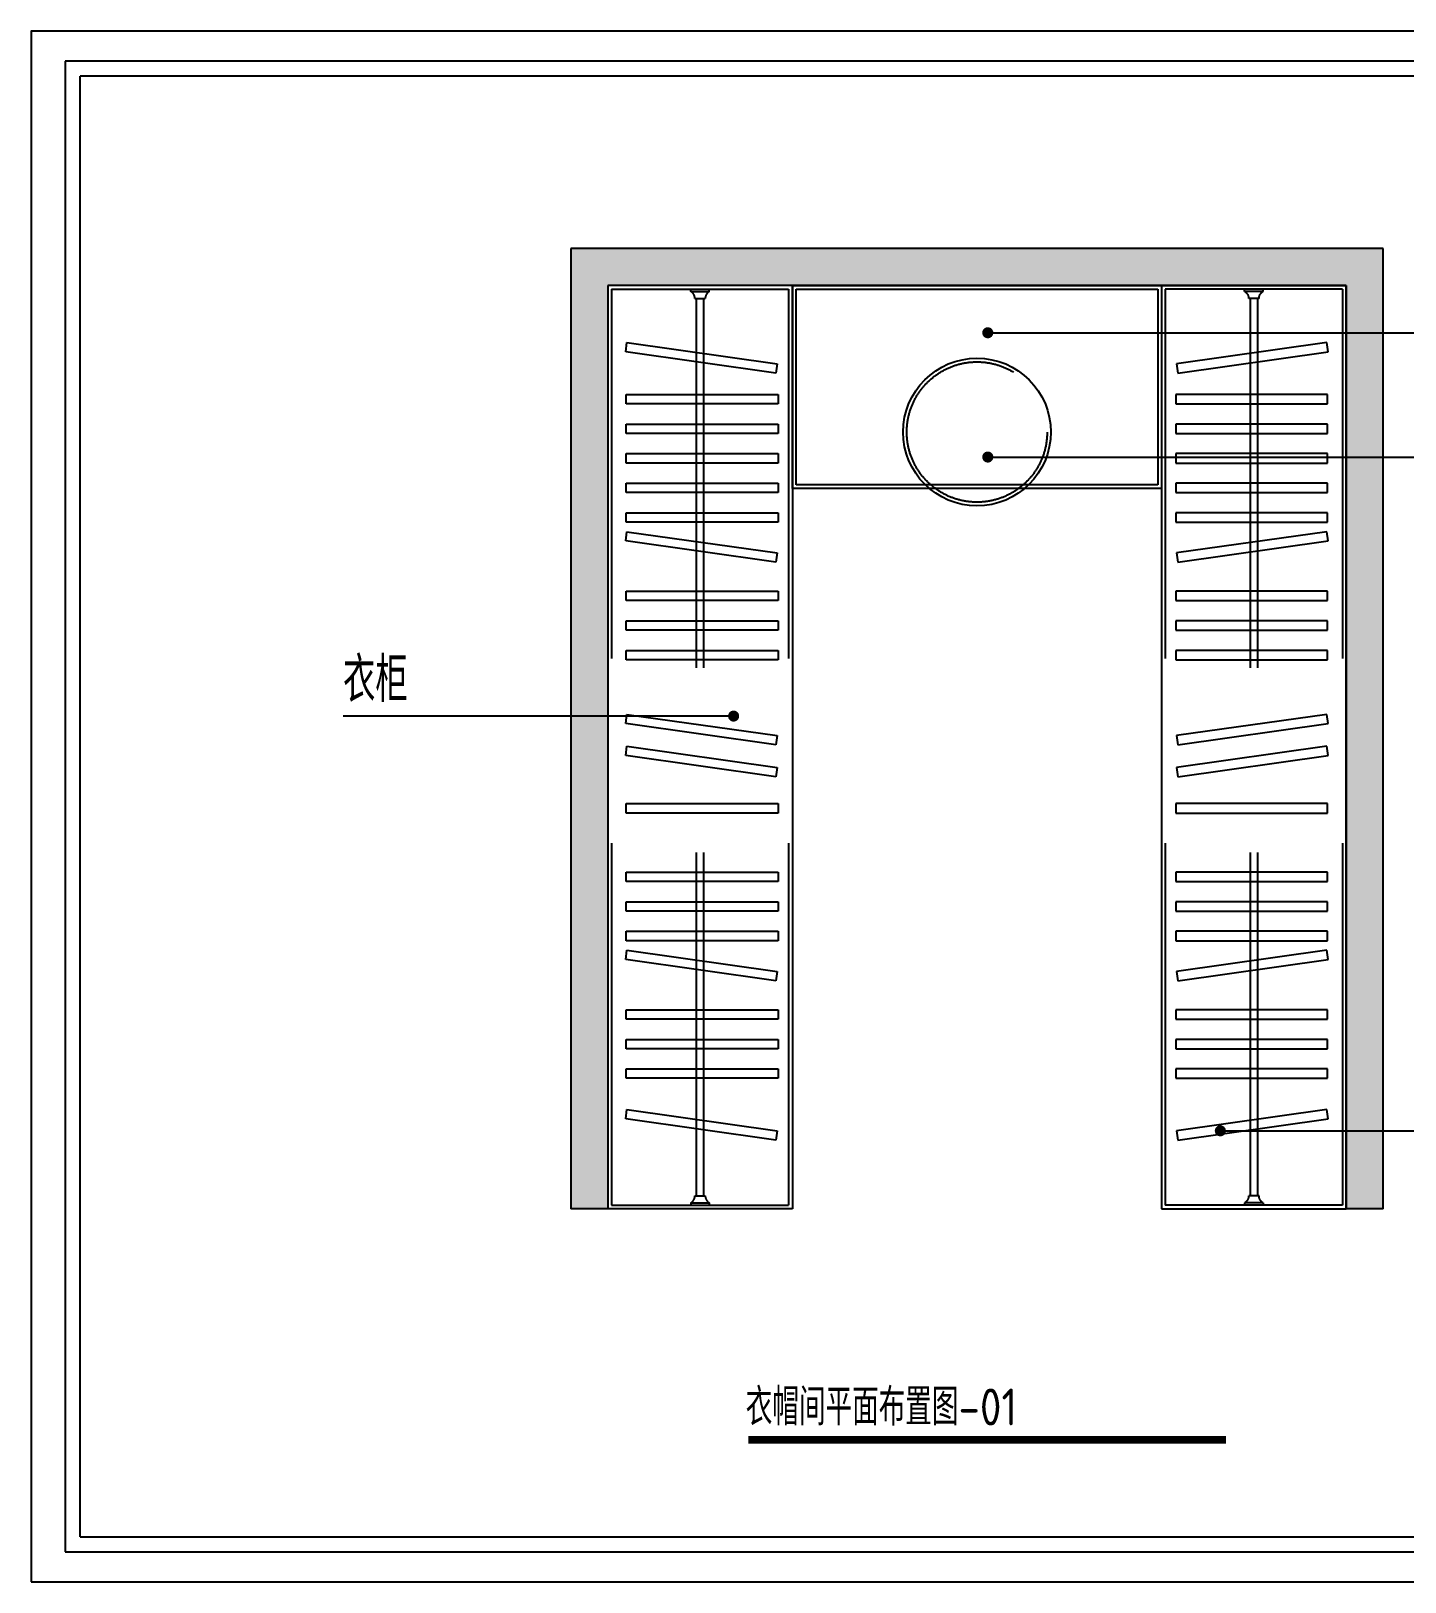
# Model space of a CAD drawing. Extents: x 23971 to 232415, y -48119 to 67869.
# Drawn here: x 183395 to 187116, y -15667 to -11467 of the extents above; entities that cross this region are included whole.
import ezdxf

# ---------------------------------------------------------------- set-up
doc = ezdxf.new("R2010")
doc.units = 0
doc.header["$LTSCALE"] = 1000
doc.header["$MEASUREMENT"] = 0
doc.linetypes.add('DASHED', pattern=[0.75, 0.5, -0.25])
for name, color, linetype in [('A-rc 混凝土墙', 255, 'Continuous'), ('A-WINDOW-门窗', 153, 'Continuous'), ('DIM_SYMB', 3, 'Continuous'), ('PM-家具', 146, 'Continuous'), ('PUB_DIM', 3, 'Continuous'), ('PUB_TEXT', 7, 'Continuous'), ('T-text 文字说明', 42, 'Continuous'), ('活动家具', 7, 'Continuous')]:
    doc.layers.add(name, color=color, linetype=linetype)
doc.styles.add('_TCH_DIM', font='SIMPLEX', dxfattribs={"bigfont": 'GBCBIG'})
doc.styles.get("Standard").update_dxf_attribs({"font": 'gbenor.shx', "bigfont": 'gbcbig.shx'})
doc.dimstyles.new('ISO-25', dxfattribs={"dimtxt": 2.5, "dimasz": 2.5, "dimexe": 1.25, "dimexo": 0.625, "dimtad": 1, "dimtxsty": 'Standard', "dimcen": 2.5, "dimadec": 0, "dimazin": 0, "dimtfac": 1, "dimtmove": 0, "dimatfit": 3, "dimfxl": 1, "dimarcsym": 0})

# ---------------------------------------------------------------- blocks, each defined once
blk = doc.blocks.new('2500x500yigui')
for p, q in [((-152855.8, -64227.5), (-152855.8, -66727.5)), ((-152355.8, -64227.5, 0), (-152855.8, -64227.5)), ((-152355.8, -64227.5), (-152355.8, -66727.5)), ((-152355.8, -66727.5, 0), (-152855.8, -66727.5))]:
    blk.add_line(p, q)
at = {"layer": 'A-WINDOW-门窗', "color": 250, "linetype": 'DASHED', "ltscale": 2}
for p, q in [((-152845.8, -64237.5, 0), (-152845.8, -66717.5, 0)), ((-152845.8, -64237.5, 0), (-152365.8, -64237.5, 0)), ((-152630.8, -64243.5, 0), (-152630.8, -64237.5, 0)), ((-152630.8, -64243.5, 0), (-152630.8, -64237.5, 0)), ((-152630.8, -64243.5, 0), (-152580.8, -64243.5, 0)), ((-152630.8, -64243.5, 0), (-152580.8, -64243.5, 0)), ((-152580.8, -64243.5, 0), (-152580.8, -64237.5, 0)), ((-152580.8, -64243.5, 0), (-152580.8, -64237.5, 0)), ((-152365.8, -64237.5, 0), (-152365.8, -66717.5, 0)), ((-152619.8, -64262.5, 0), (-152591.8, -64262.5, 0)), ((-152619.8, -64262.5, 0), (-152591.8, -64262.5, 0)), ((-152616.1, -64262.5, 0), (-152616.1, -66692.5, 0)), ((-152596.1, -64262.5, 0), (-152596.1, -66692.5, 0)), ((-152619.8, -66692.5, 0), (-152591.8, -66692.5, 0)), ((-152619.8, -66692.5, 0), (-152591.8, -66692.5, 0)), ((-152845.8, -66717.5, 0), (-152365.8, -66717.5, 0)), ((-152630.8, -66711.5, 0), (-152580.8, -66711.5, 0)), ((-152630.8, -66711.5, 0), (-152630.8, -66717.5, 0)), ((-152630.8, -66711.5, 0), (-152580.8, -66711.5, 0)), ((-152630.8, -66711.5, 0), (-152630.8, -66717.5, 0)), ((-152580.8, -66711.5, 0), (-152580.8, -66717.5, 0)), ((-152580.8, -66711.5, 0), (-152580.8, -66717.5, 0))]:
    blk.add_line(p, q, dxfattribs=at)
at = {"layer": 'A-WINDOW-门窗', "color": 250, "linetype": 'DASHED', "ltscale": 2, "elevation": 0}
for points in [[(-152803.7, -64381.9), (-152396.5, -64439.3), (-152400.1, -64464.4), (-152807.2, -64407.1)], [(-152805.7, -64522.7), (-152394.5, -64522.7), (-152394.5, -64548.1), (-152805.7, -64548.1)], [(-152805.7, -64602.7), (-152394.5, -64602.7), (-152394.5, -64628.1), (-152805.7, -64628.1)], [(-152805.7, -64682.7), (-152394.5, -64682.7), (-152394.5, -64708.1), (-152805.7, -64708.1)], [(-152805.7, -64762.7), (-152394.5, -64762.7), (-152394.5, -64788.1), (-152805.7, -64788.1)], [(-152805.7, -64842.7), (-152394.5, -64842.7), (-152394.5, -64868.1), (-152805.7, -64868.1)], [(-152803.7, -64894.1), (-152396.5, -64951.4), (-152400.1, -64976.5), (-152807.2, -64919.2)], [(-152805.7, -65055.4), (-152394.5, -65055.4), (-152394.5, -65080.8), (-152805.7, -65080.8)], [(-152805.7, -65135.4), (-152394.5, -65135.4), (-152394.5, -65160.8), (-152805.7, -65160.8)], [(-152805.7, -65215.4), (-152394.5, -65215.4), (-152394.5, -65240.8), (-152805.7, -65240.8)], [(-152803.7, -65388.7), (-152396.5, -65446), (-152400.1, -65471.2), (-152807.2, -65413.8)], [(-152803.7, -65475.2), (-152396.5, -65532.5), (-152400.1, -65557.6), (-152807.2, -65500.3)], [(-152805.7, -65630.5), (-152394.5, -65630.5), (-152394.5, -65655.9), (-152805.7, -65655.9)], [(-152805.7, -65816.2), (-152394.5, -65816.2), (-152394.5, -65841.6), (-152805.7, -65841.6)], [(-152805.7, -65896.2), (-152394.5, -65896.2), (-152394.5, -65921.6), (-152805.7, -65921.6)], [(-152805.7, -65976.2), (-152394.5, -65976.2), (-152394.5, -66001.6), (-152805.7, -66001.6)], [(-152803.7, -66027.6), (-152396.5, -66084.9), (-152400.1, -66110), (-152807.2, -66052.7)], [(-152805.7, -66188.9), (-152394.5, -66188.9), (-152394.5, -66214.3), (-152805.7, -66214.3)], [(-152805.7, -66268.9), (-152394.5, -66268.9), (-152394.5, -66294.3), (-152805.7, -66294.3)], [(-152805.7, -66348.9), (-152394.5, -66348.9), (-152394.5, -66374.3), (-152805.7, -66374.3)], [(-152803.7, -66459.1), (-152396.5, -66516.5), (-152400.1, -66541.6), (-152807.2, -66484.3)]]:
    blk.add_lwpolyline(points, close=True, dxfattribs=at)
at = {"layer": 'A-WINDOW-门窗', "color": 250, "linetype": 'DASHED', "ltscale": 2}
for centre, start, end in [((-152641.7, -64262.5, 0), 0.0527, 60.0844), ((-152641.7, -64262.5, 0), 0.0527, 60.0844), ((-152569.8, -64262.5, 0), 119.9156, 179.9473), ((-152641.7, -66692.5, 0), 299.9156, 359.9473), ((-152641.7, -66692.5, 0), 299.9156, 359.9473), ((-152569.8, -66692.5, 0), 180.0527, 240.0844)]:
    blk.add_arc(centre, 21.9, start, end, dxfattribs=at)
blk = doc.blocks.new('20kuang')
at = {"color": 251}
for p, q in [((-187899.8, 32554.2), (-193665.6, 32554.2)), ((-193665.6, 32554.2), (-193665.6, 28516.8)), ((-193665.6, 28516.8), (-187899.8, 28516.8))]:
    blk.add_line(p, q, dxfattribs=at)
for p, q in [((-187940.5, 32513.5), (-193624.9, 32513.5)), ((-193624.9, 28557.5), (-193624.9, 32513.5)), ((-193624.9, 28557.5), (-187940.5, 28557.5))]:
    blk.add_line(p, q)
blk.add_lwpolyline([(-193758.5, 28435.5), (-187818.5, 28435.5), (-187818.5, 32635.5), (-193758.5, 32635.5)], close=True)

msp = doc.modelspace()

# ---------------------------------------------------------------- hatches: boundary and pattern name
at = {"layer": '活动家具'}
h = msp.add_hatch(dxfattribs=at)
h.set_pattern_fill('钢筋混凝土', color=251, scale=10, angle=180)
h.set_pattern_definition([(225, (336821.013, 49020.184), (17.6776695, -17.6776695), []), (230, (336821.013, 49020.184), (-71.726018, 6.275213), [7.5, -82.5]), (175, (336821.01, 49020.184), (13.875133, -75.219213), [6, -66]), (280.4514, (336815.036, 49020.71), (-57.850938, -68.943954), [6.37402, -70.11421]), (226.1842, (336821.01, 49000.18), (-106.724105, 16.5519), [11.25, -123.75]), (276.6356, (336812.12, 49001.56), (-93.46627, -97.41179), [9.56103, -105.1713]), (171.1842, (336821.01, 49000.18), (-93.466195, -97.41186), [9, -99]), (201, (336811.013, 49005.184), (-59.690705, 40.26189), [7.5, -82.5]), (146, (336811.01, 49005.184), (-24.331533, -72.515005), [6, -66]), (251.4514, (336806.04, 49008.54), (-84.022263, -32.25305), [6.37402, -70.11421]), (217.5, (336821.013, 49020.184), (-1.2159855, -33.2893854), [0, -65.2, 0, -67, 0, -66.25]), (187.5, (336821.013, 49020.184), (-26.306954, -39.441171), [0, -38.2, 0, -63.7, 0, -25.25]), (147.5, (336843.313, 49020.184), (-53.3822436, 2.255487), [0, -25, 0, -78, 0, -103.5]), (137.5, (336853.313, 49020.184), (-58.318617, -10.010498), [0, -32.5, 0, -51.8, 0, -73.5])])
h.paths.add_polyline_path([(187056.8, -12056.6), (184856.8, -12056.6), (184856.8, -14656.6), (184956.8, -14656.6), (184956.8, -12156.6), (185456.8, -12156.6), (185456.8, -12156.6), (186456.8, -12156.6), (186956.8, -12156.6), (186956.8, -14656.6), (187056.8, -14656.6)])

# ---------------------------------------------------------------- linework, layer by layer
at = {"layer": 'A-rc 混凝土墙'}
for p, q in [((184856.8, -12056.6, 0), (184856.8, -14656.6, 0)), ((187056.8, -12056.6, 0), (184856.8, -12056.6, 0)), ((187056.8, -14656.6, 0), (187056.8, -12056.6, 0)), ((184956.8, -12156.6, 0), (184956.8, -14656.6, 0)), ((186956.8, -12156.6, 0), (184956.8, -12156.6, 0)), ((186956.8, -14656.6, 0), (186956.8, -12156.6, 0)), ((184956.8, -14656.6, 0), (184856.8, -14656.6, 0)), ((187056.8, -14656.6, 0), (186956.8, -14656.6, 0))]:
    msp.add_line(p, q, dxfattribs=at)
at = {"layer": 'A-WINDOW-门窗', "color": 250, "linetype": 'DASHED', "ltscale": 2, "elevation": 0}
msp.add_lwpolyline([(185466.8, -12166.6), (186446.8, -12166.6), (186446.8, -12696.6), (185466.8, -12696.6)], close=True, dxfattribs=at)
at = {"layer": 'A-WINDOW-门窗', "color": 9}
msp.add_circle((185956.8, -12553.3, 0), 200, dxfattribs=at)
at = {"layer": 'A-WINDOW-门窗', "color": 250, "linetype": 'DASHED', "ltscale": 2}
msp.add_circle((185956.8, -12553.3, 0), 190, dxfattribs=at)
at = {"layer": 'DIM_SYMB', "const_width": 21}
msp.add_lwpolyline([(185337.3, -15282.7), (186630.9, -15282.7)], dxfattribs=at)
at = {"layer": 'PM-家具', "elevation": 0}
msp.add_lwpolyline([(185456.8, -12156.6), (186456.8, -12156.6), (186456.8, -12706.6), (185456.8, -12706.6)], close=True, dxfattribs=at)

# ---------------------------------------------------------------- block references
at = {"color": 146}
msp.add_blockref('20kuang', (377153, -44102.8), dxfattribs=at)
at = {"layer": 'PM-家具'}
msp.add_blockref('2500x500yigui', (337812.5, 52070.9, 0), dxfattribs=at)
at = {"layer": 'PM-家具', "xscale": -1}
msp.add_blockref('2500x500yigui', (34101, 52070.9, 0), dxfattribs=at)

# ---------------------------------------------------------------- texts
at = {"layer": 'PUB_TEXT', "style": '_TCH_DIM'}
msp.add_text('衣柜', height=121.53, dxfattribs=at).set_placement((184239.8, -13284.7, 0))
at = {"layer": 'T-text 文字说明', "color": 0}
msp.add_text('衣帽间平面布置图-01', height=100.019, dxfattribs=at).set_placement((185330.6, -15243.5))

# ---------------------------------------------------------------- leaders
at = {"layer": 'PUB_DIM'}
for points in [[(185986.1, -12284.5, 0), (187675.4, -12284.5, 0)], [(185986.1, -12621, 0), (187675.4, -12621, 0)], [(185297.6, -13322.5, 0), (184239.8, -13322.5, 0)], [(186616, -14445.6, 0), (187673.7, -14445.6, 0)]]:
    msp.add_leader(points, dimstyle='ISO-25', override={"dimscale": 0, "dimasz": 120, "dimtad": 0, "dimldrblk": 'DotSmall', "dimfxl": 100, "dimfxlon": 1, "dimarcsym": 1}, dxfattribs=at)

doc.saveas('drawing.dxf')
